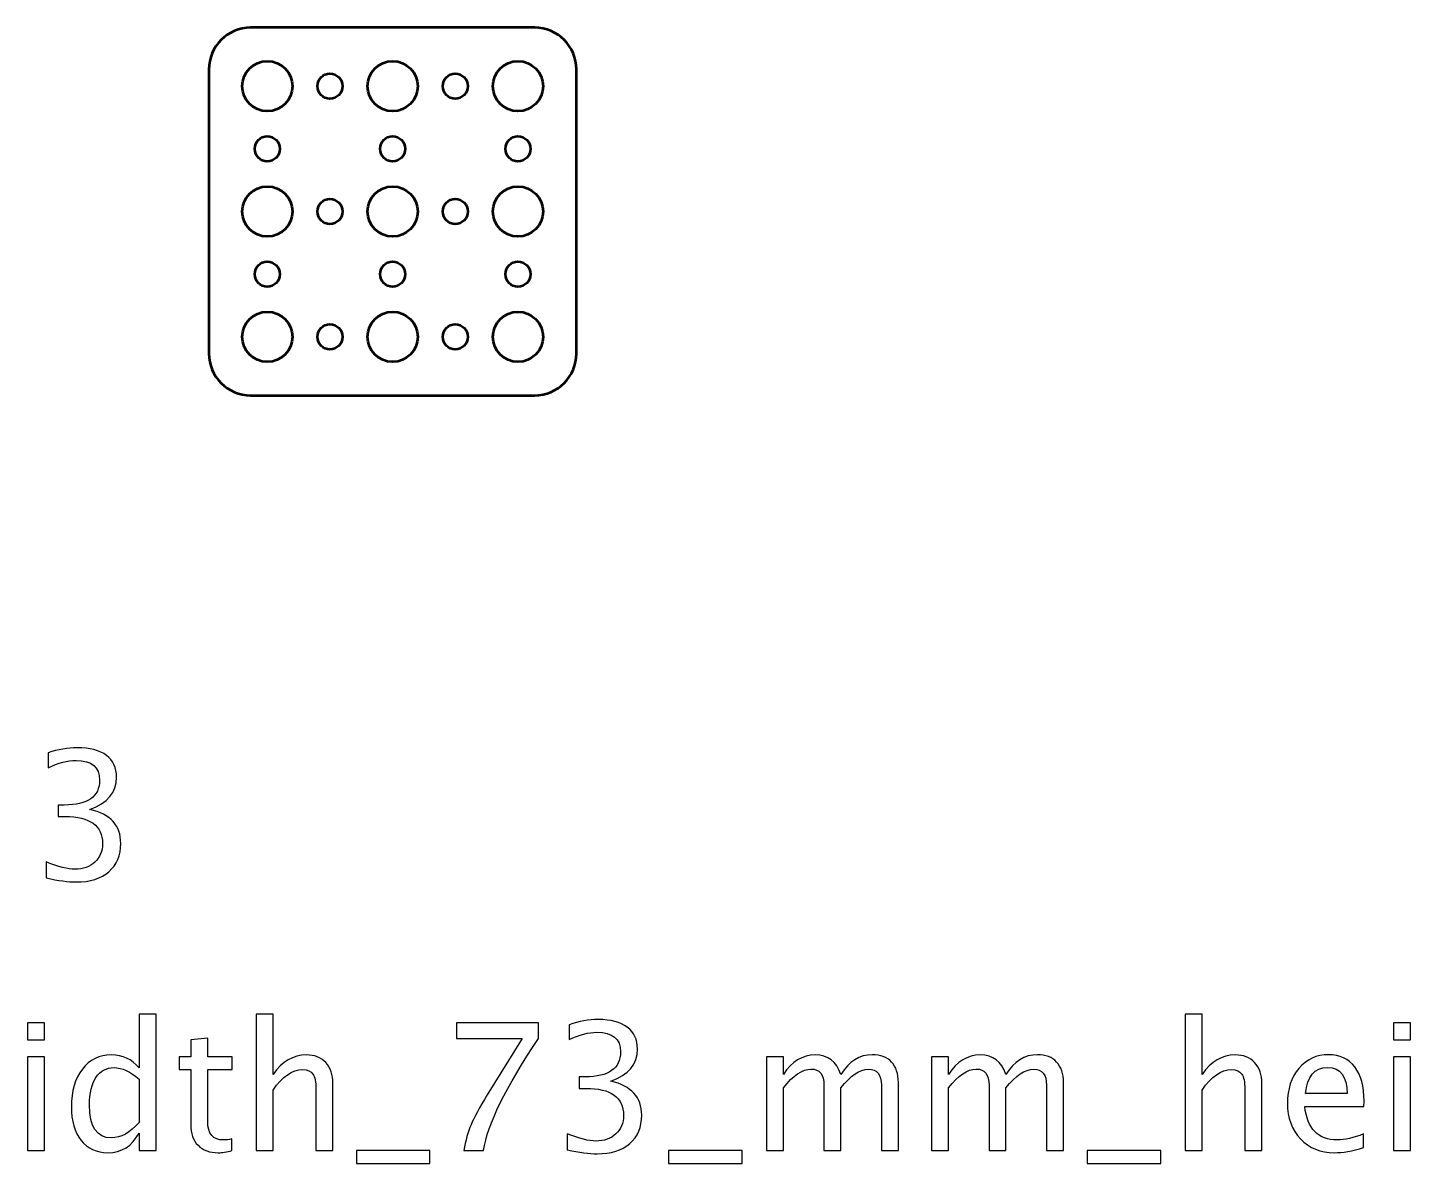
# Model space of a CAD drawing. Header units: centimetres. Extents: x -67 to 67, y -62 to 59.
# Drawn here: x 9.13 to 25.68, y -11.39 to 2.2 of the extents above; entities that cross this region are included whole.
import ezdxf

# ---------------------------------------------------------------- set-up
doc = ezdxf.new("R2010")
doc.units = ezdxf.units.CM
doc.header["$MEASUREMENT"] = 0
doc.layers.add('Layer 1', color=7, linetype='Continuous')

msp = doc.modelspace()

# ---------------------------------------------------------------- linework, layer by layer
at = {"layer": 'Layer 1', "lineweight": 53}
for centre, major_axis in [((12.00001, 1.49999), (0, 0.30001)), ((13.50001, 1.49999), (0, 0.30001)), ((15.00001, 1.49999), (0, 0.30001)), ((12.75, 1.5), (0, 0.15)), ((14.25, 1.5), (0, 0.15)), ((12, 0.75), (0, 0.15)), ((13.5, 0.75), (0, 0.15)), ((15, 0.75), (0, 0.15)), ((12.00001, -0.00001), (0, 0.30001)), ((13.50001, -0.00001), (0, 0.30001)), ((15.00001, -0.00001), (0, 0.30001)), ((12.75, 0), (0, 0.15)), ((14.25, 0), (0, 0.15)), ((12, -0.75), (0, 0.15)), ((13.5, -0.75), (0, 0.15)), ((15, -0.75), (0, 0.15)), ((12.00001, -1.50001), (0, 0.30001)), ((13.50001, -1.50001), (0, 0.30001)), ((15.00001, -1.50001), (0, 0.30001)), ((12.75, -1.5), (0, 0.15)), ((14.25, -1.5), (0, 0.15))]:
    msp.add_ellipse(centre, major_axis=major_axis, ratio=1, dxfattribs=at)
msp.add_open_spline([(11.3, -1.7), (11.3, -1.7), (11.3, 1.7), (11.3, 1.7), (11.3, 1.7), (11.3, 1.97614), (11.52386, 2.2), (11.8, 2.2), (11.8, 2.2), (11.8, 2.2), (15.2, 2.2), (15.2, 2.2), (15.2, 2.2), (15.47614, 2.2), (15.7, 1.97614), (15.7, 1.7), (15.7, 1.7), (15.7, 1.7), (15.7, -1.7), (15.7, -1.7), (15.7, -1.7), (15.7, -1.97614), (15.47614, -2.2), (15.2, -2.2), (15.2, -2.2), (15.2, -2.2), (11.8, -2.2), (11.8, -2.2), (11.8, -2.2), (11.52386, -2.2), (11.3, -1.97614), (11.3, -1.7)], degree=3, knots=[0, 0, 0, 0, 0.11111111, 0.11111111, 0.11111111, 0.11111111, 0.22222222, 0.22222222, 0.22222222, 0.22222222, 0.33333333, 0.33333333, 0.33333333, 0.33333333, 0.44444444, 0.44444444, 0.44444444, 0.44444444, 0.55555556, 0.55555556, 0.55555556, 0.55555556, 0.66666667, 0.66666667, 0.66666667, 0.66666667, 0.77777778, 0.77777778, 0.77777778, 0.77777778, 1, 1, 1, 1], dxfattribs=at)
at = {"layer": 'Layer 1'}
for points, knots in [([(9.3548, -7.97483), (9.3548, -7.97483), (9.3548, -7.78433), (9.3548, -7.78433), (9.3548, -7.78433), (9.50015, -7.84218), (9.61409, -7.87111), (9.6977, -7.87111), (9.6977, -7.87111), (9.79613, -7.87111), (9.8755, -7.84289), (9.93653, -7.78609), (9.93653, -7.78609), (9.99756, -7.72929), (10.0279, -7.65521), (10.0279, -7.56419), (10.0279, -7.56419), (10.0279, -7.34829), (9.87762, -7.24034), (9.57705, -7.24034), (9.57705, -7.24034), (9.57705, -7.24034), (9.49662, -7.24034), (9.49662, -7.24034), (9.49662, -7.24034), (9.49662, -7.24034), (9.49662, -7.10382), (9.49662, -7.10382), (9.49662, -7.10382), (9.49662, -7.10382), (9.56788, -7.10276), (9.56788, -7.10276), (9.56788, -7.10276), (9.85045, -7.10276), (9.99192, -7.00328), (9.99192, -6.80396), (9.99192, -6.80396), (9.99192, -6.64767), (9.89808, -6.56936), (9.71075, -6.56936), (9.71075, -6.56936), (9.61021, -6.56936), (9.49873, -6.59829), (9.37597, -6.65614), (9.37597, -6.65614), (9.37597, -6.65614), (9.37597, -6.47834), (9.37597, -6.47834), (9.37597, -6.47834), (9.49626, -6.43742), (9.61233, -6.41696), (9.72381, -6.41696), (9.72381, -6.41696), (9.8755, -6.41696), (9.99227, -6.4473), (10.07341, -6.50797), (10.07341, -6.50797), (10.15455, -6.5683), (10.19512, -6.65614), (10.19512, -6.77115), (10.19512, -6.77115), (10.19512, -6.95071), (10.08893, -7.07877), (9.87621, -7.15497), (9.87621, -7.15497), (10.1228, -7.21247), (10.24592, -7.34759), (10.24592, -7.56102), (10.24592, -7.56102), (10.24592, -7.70495), (10.19829, -7.81819), (10.1034, -7.90039), (10.1034, -7.90039), (10.0085, -7.98259), (9.87797, -8.02351), (9.71216, -8.02351), (9.71216, -8.02351), (9.61762, -8.02351), (9.49873, -8.00728), (9.3548, -7.97483)], [0, 0, 0, 0, 0.04761905, 0.04761905, 0.04761905, 0.04761905, 0.0952381, 0.0952381, 0.0952381, 0.0952381, 0.14285714, 0.14285714, 0.14285714, 0.14285714, 0.19047619, 0.19047619, 0.19047619, 0.19047619, 0.23809524, 0.23809524, 0.23809524, 0.23809524, 0.28571429, 0.28571429, 0.28571429, 0.28571429, 0.33333333, 0.33333333, 0.33333333, 0.33333333, 0.38095238, 0.38095238, 0.38095238, 0.38095238, 0.42857143, 0.42857143, 0.42857143, 0.42857143, 0.47619048, 0.47619048, 0.47619048, 0.47619048, 0.52380952, 0.52380952, 0.52380952, 0.52380952, 0.57142857, 0.57142857, 0.57142857, 0.57142857, 0.61904762, 0.61904762, 0.61904762, 0.61904762, 0.66666667, 0.66666667, 0.66666667, 0.66666667, 0.71428571, 0.71428571, 0.71428571, 0.71428571, 0.76190476, 0.76190476, 0.76190476, 0.76190476, 0.80952381, 0.80952381, 0.80952381, 0.80952381, 0.85714286, 0.85714286, 0.85714286, 0.85714286, 0.9047619, 0.9047619, 0.9047619, 0.9047619, 1, 1, 1, 1]), ([(9.1313, -9.91087), (9.1313, -9.91087), (9.1313, -9.70767), (9.1313, -9.70767), (9.1313, -9.70767), (9.1313, -9.70767), (9.3345, -9.70767), (9.3345, -9.70767), (9.3345, -9.70767), (9.3345, -9.70767), (9.3345, -9.91087), (9.3345, -9.91087), (9.3345, -9.91087), (9.3345, -9.91087), (9.1313, -9.91087), (9.1313, -9.91087)], [0, 0, 0, 0, 0.2, 0.2, 0.2, 0.2, 0.4, 0.4, 0.4, 0.4, 0.6, 0.6, 0.6, 0.6, 1, 1, 1, 1]), ([(10.4648, -11.23802), (10.4648, -11.23802), (10.4648, -11.02741), (10.4648, -11.02741), (10.4648, -11.02741), (10.3819, -11.18475), (10.25702, -11.26342), (10.09015, -11.26342), (10.09015, -11.26342), (9.95469, -11.26342), (9.84815, -11.21438), (9.77054, -11.11596), (9.77054, -11.11596), (9.69293, -11.01753), (9.65412, -10.88312), (9.65412, -10.71273), (9.65412, -10.71273), (9.65412, -10.52647), (9.69822, -10.37654), (9.78606, -10.26294), (9.78606, -10.26294), (9.87425, -10.1497), (9.98997, -10.0929), (10.13355, -10.0929), (10.13355, -10.0929), (10.26654, -10.0929), (10.37732, -10.1437), (10.4648, -10.24565), (10.4648, -10.24565), (10.4648, -10.24565), (10.4648, -9.60607), (10.4648, -9.60607), (10.4648, -9.60607), (10.4648, -9.60607), (10.66801, -9.60607), (10.66801, -9.60607), (10.66801, -9.60607), (10.66801, -9.60607), (10.66801, -11.23802), (10.66801, -11.23802), (10.66801, -11.23802), (10.66801, -11.23802), (10.4648, -11.23802), (10.4648, -11.23802)], [0, 0, 0, 0, 0.08333333, 0.08333333, 0.08333333, 0.08333333, 0.16666667, 0.16666667, 0.16666667, 0.16666667, 0.25, 0.25, 0.25, 0.25, 0.33333333, 0.33333333, 0.33333333, 0.33333333, 0.41666667, 0.41666667, 0.41666667, 0.41666667, 0.5, 0.5, 0.5, 0.5, 0.58333333, 0.58333333, 0.58333333, 0.58333333, 0.66666667, 0.66666667, 0.66666667, 0.66666667, 0.75, 0.75, 0.75, 0.75, 0.83333333, 0.83333333, 0.83333333, 0.83333333, 1, 1, 1, 1]), ([(11.86674, -11.23802), (11.86674, -11.23802), (11.86674, -9.60607), (11.86674, -9.60607), (11.86674, -9.60607), (11.86674, -9.60607), (12.06994, -9.60607), (12.06994, -9.60607), (12.06994, -9.60607), (12.06994, -9.60607), (12.06994, -10.3282), (12.06994, -10.3282), (12.06994, -10.3282), (12.17754, -10.17122), (12.30948, -10.0929), (12.46541, -10.0929), (12.46541, -10.0929), (12.56348, -10.0929), (12.64144, -10.12359), (12.69894, -10.18533), (12.69894, -10.18533), (12.75645, -10.24671), (12.78538, -10.32962), (12.78538, -10.43333), (12.78538, -10.43333), (12.78538, -10.43333), (12.78538, -11.23802), (12.78538, -11.23802), (12.78538, -11.23802), (12.78538, -11.23802), (12.58217, -11.23802), (12.58217, -11.23802), (12.58217, -11.23802), (12.58217, -11.23802), (12.58217, -10.49965), (12.58217, -10.49965), (12.58217, -10.49965), (12.58217, -10.4164), (12.56983, -10.35713), (12.54549, -10.32185), (12.54549, -10.32185), (12.52079, -10.28622), (12.48022, -10.26859), (12.42342, -10.26859), (12.42342, -10.26859), (12.29854, -10.26859), (12.18071, -10.35008), (12.06994, -10.51306), (12.06994, -10.51306), (12.06994, -10.51306), (12.06994, -11.23802), (12.06994, -11.23802), (12.06994, -11.23802), (12.06994, -11.23802), (11.86674, -11.23802), (11.86674, -11.23802)], [0, 0, 0, 0, 0.06666667, 0.06666667, 0.06666667, 0.06666667, 0.13333333, 0.13333333, 0.13333333, 0.13333333, 0.2, 0.2, 0.2, 0.2, 0.26666667, 0.26666667, 0.26666667, 0.26666667, 0.33333333, 0.33333333, 0.33333333, 0.33333333, 0.4, 0.4, 0.4, 0.4, 0.46666667, 0.46666667, 0.46666667, 0.46666667, 0.53333333, 0.53333333, 0.53333333, 0.53333333, 0.6, 0.6, 0.6, 0.6, 0.66666667, 0.66666667, 0.66666667, 0.66666667, 0.73333333, 0.73333333, 0.73333333, 0.73333333, 0.8, 0.8, 0.8, 0.8, 0.86666667, 0.86666667, 0.86666667, 0.86666667, 1, 1, 1, 1]), ([(14.35313, -11.23802), (14.37289, -11.11878), (14.40146, -11.01542), (14.43815, -10.92863), (14.43815, -10.92863), (14.47484, -10.84185), (14.5401, -10.72226), (14.63324, -10.57056), (14.63324, -10.57056), (14.63324, -10.57056), (15.04951, -9.89817), (15.04951, -9.89817), (15.04951, -9.89817), (15.04951, -9.89817), (14.26423, -9.89817), (14.26423, -9.89817), (14.26423, -9.89817), (14.26423, -9.89817), (14.26423, -9.70767), (14.26423, -9.70767), (14.26423, -9.70767), (14.26423, -9.70767), (15.24637, -9.70767), (15.24637, -9.70767), (15.24637, -9.70767), (15.24637, -9.70767), (15.24637, -9.89817), (15.24637, -9.89817), (15.24637, -9.89817), (14.85443, -10.47672), (14.635, -10.92334), (14.58808, -11.23802), (14.58808, -11.23802), (14.58808, -11.23802), (14.35313, -11.23802), (14.35313, -11.23802)], [0, 0, 0, 0, 0.1, 0.1, 0.1, 0.1, 0.2, 0.2, 0.2, 0.2, 0.3, 0.3, 0.3, 0.3, 0.4, 0.4, 0.4, 0.4, 0.5, 0.5, 0.5, 0.5, 0.6, 0.6, 0.6, 0.6, 0.7, 0.7, 0.7, 0.7, 0.8, 0.8, 0.8, 0.8, 1, 1, 1, 1]), ([(15.58997, -11.22744), (15.58997, -11.22744), (15.58997, -11.03694), (15.58997, -11.03694), (15.58997, -11.03694), (15.73532, -11.09479), (15.84926, -11.12372), (15.93287, -11.12372), (15.93287, -11.12372), (16.0313, -11.12372), (16.11067, -11.0955), (16.1717, -11.0387), (16.1717, -11.0387), (16.23273, -10.9819), (16.26307, -10.90782), (16.26307, -10.8168), (16.26307, -10.8168), (16.26307, -10.6009), (16.11279, -10.49295), (15.81222, -10.49295), (15.81222, -10.49295), (15.81222, -10.49295), (15.73179, -10.49295), (15.73179, -10.49295), (15.73179, -10.49295), (15.73179, -10.49295), (15.73179, -10.35643), (15.73179, -10.35643), (15.73179, -10.35643), (15.73179, -10.35643), (15.80305, -10.35537), (15.80305, -10.35537), (15.80305, -10.35537), (16.08562, -10.35537), (16.22709, -10.25589), (16.22709, -10.05657), (16.22709, -10.05657), (16.22709, -9.90028), (16.13325, -9.82197), (15.94592, -9.82197), (15.94592, -9.82197), (15.84538, -9.82197), (15.7339, -9.8509), (15.61114, -9.90875), (15.61114, -9.90875), (15.61114, -9.90875), (15.61114, -9.73095), (15.61114, -9.73095), (15.61114, -9.73095), (15.73143, -9.69003), (15.8475, -9.66957), (15.95898, -9.66957), (15.95898, -9.66957), (16.11067, -9.66957), (16.22744, -9.69991), (16.30858, -9.76058), (16.30858, -9.76058), (16.38972, -9.82091), (16.43029, -9.90875), (16.43029, -10.02376), (16.43029, -10.02376), (16.43029, -10.20332), (16.3241, -10.33138), (16.11138, -10.40758), (16.11138, -10.40758), (16.35797, -10.46508), (16.48109, -10.6002), (16.48109, -10.81363), (16.48109, -10.81363), (16.48109, -10.95756), (16.43346, -11.0708), (16.33857, -11.153), (16.33857, -11.153), (16.24367, -11.2352), (16.11314, -11.27612), (15.94733, -11.27612), (15.94733, -11.27612), (15.85279, -11.27612), (15.7339, -11.25989), (15.58997, -11.22744)], [0, 0, 0, 0, 0.04761905, 0.04761905, 0.04761905, 0.04761905, 0.0952381, 0.0952381, 0.0952381, 0.0952381, 0.14285714, 0.14285714, 0.14285714, 0.14285714, 0.19047619, 0.19047619, 0.19047619, 0.19047619, 0.23809524, 0.23809524, 0.23809524, 0.23809524, 0.28571429, 0.28571429, 0.28571429, 0.28571429, 0.33333333, 0.33333333, 0.33333333, 0.33333333, 0.38095238, 0.38095238, 0.38095238, 0.38095238, 0.42857143, 0.42857143, 0.42857143, 0.42857143, 0.47619048, 0.47619048, 0.47619048, 0.47619048, 0.52380952, 0.52380952, 0.52380952, 0.52380952, 0.57142857, 0.57142857, 0.57142857, 0.57142857, 0.61904762, 0.61904762, 0.61904762, 0.61904762, 0.66666667, 0.66666667, 0.66666667, 0.66666667, 0.71428571, 0.71428571, 0.71428571, 0.71428571, 0.76190476, 0.76190476, 0.76190476, 0.76190476, 0.80952381, 0.80952381, 0.80952381, 0.80952381, 0.85714286, 0.85714286, 0.85714286, 0.85714286, 0.9047619, 0.9047619, 0.9047619, 0.9047619, 1, 1, 1, 1]), ([(22.98491, -11.23802), (22.98491, -11.23802), (22.98491, -9.60607), (22.98491, -9.60607), (22.98491, -9.60607), (22.98491, -9.60607), (23.18811, -9.60607), (23.18811, -9.60607), (23.18811, -9.60607), (23.18811, -9.60607), (23.18811, -10.3282), (23.18811, -10.3282), (23.18811, -10.3282), (23.29571, -10.17122), (23.42765, -10.0929), (23.58358, -10.0929), (23.58358, -10.0929), (23.68165, -10.0929), (23.75961, -10.12359), (23.81711, -10.18533), (23.81711, -10.18533), (23.87462, -10.24671), (23.90355, -10.32962), (23.90355, -10.43333), (23.90355, -10.43333), (23.90355, -10.43333), (23.90355, -11.23802), (23.90355, -11.23802), (23.90355, -11.23802), (23.90355, -11.23802), (23.70034, -11.23802), (23.70034, -11.23802), (23.70034, -11.23802), (23.70034, -11.23802), (23.70034, -10.49965), (23.70034, -10.49965), (23.70034, -10.49965), (23.70034, -10.4164), (23.688, -10.35713), (23.66366, -10.32185), (23.66366, -10.32185), (23.63896, -10.28622), (23.59839, -10.26859), (23.54159, -10.26859), (23.54159, -10.26859), (23.41671, -10.26859), (23.29888, -10.35008), (23.18811, -10.51306), (23.18811, -10.51306), (23.18811, -10.51306), (23.18811, -11.23802), (23.18811, -11.23802), (23.18811, -11.23802), (23.18811, -11.23802), (22.98491, -11.23802), (22.98491, -11.23802)], [0, 0, 0, 0, 0.06666667, 0.06666667, 0.06666667, 0.06666667, 0.13333333, 0.13333333, 0.13333333, 0.13333333, 0.2, 0.2, 0.2, 0.2, 0.26666667, 0.26666667, 0.26666667, 0.26666667, 0.33333333, 0.33333333, 0.33333333, 0.33333333, 0.4, 0.4, 0.4, 0.4, 0.46666667, 0.46666667, 0.46666667, 0.46666667, 0.53333333, 0.53333333, 0.53333333, 0.53333333, 0.6, 0.6, 0.6, 0.6, 0.66666667, 0.66666667, 0.66666667, 0.66666667, 0.73333333, 0.73333333, 0.73333333, 0.73333333, 0.8, 0.8, 0.8, 0.8, 0.86666667, 0.86666667, 0.86666667, 0.86666667, 1, 1, 1, 1]), ([(25.478, -9.91087), (25.478, -9.91087), (25.478, -9.70767), (25.478, -9.70767), (25.478, -9.70767), (25.478, -9.70767), (25.6812, -9.70767), (25.6812, -9.70767), (25.6812, -9.70767), (25.6812, -9.70767), (25.6812, -9.91087), (25.6812, -9.91087), (25.6812, -9.91087), (25.6812, -9.91087), (25.478, -9.91087), (25.478, -9.91087)], [0, 0, 0, 0, 0.2, 0.2, 0.2, 0.2, 0.4, 0.4, 0.4, 0.4, 0.6, 0.6, 0.6, 0.6, 1, 1, 1, 1]), ([(11.57676, -11.23767), (11.51397, -11.25495), (11.45929, -11.26342), (11.41307, -11.26342), (11.41307, -11.26342), (11.30936, -11.26342), (11.22857, -11.23379), (11.17071, -11.17452), (11.17071, -11.17452), (11.1125, -11.11525), (11.08358, -11.03306), (11.08358, -10.92758), (11.08358, -10.92758), (11.08358, -10.92758), (11.08358, -10.26859), (11.08358, -10.26859), (11.08358, -10.26859), (11.08358, -10.26859), (10.94317, -10.26859), (10.94317, -10.26859), (10.94317, -10.26859), (10.94317, -10.26859), (10.94317, -10.11618), (10.94317, -10.11618), (10.94317, -10.11618), (10.94317, -10.11618), (11.08358, -10.11618), (11.08358, -10.11618), (11.08358, -10.11618), (11.08358, -10.11618), (11.08358, -9.91334), (11.08358, -9.91334), (11.08358, -9.91334), (11.08358, -9.91334), (11.28678, -9.89393), (11.28678, -9.89393), (11.28678, -9.89393), (11.28678, -9.89393), (11.28678, -10.11618), (11.28678, -10.11618), (11.28678, -10.11618), (11.28678, -10.11618), (11.58099, -10.11618), (11.58099, -10.11618), (11.58099, -10.11618), (11.58099, -10.11618), (11.58099, -10.26859), (11.58099, -10.26859), (11.58099, -10.26859), (11.58099, -10.26859), (11.28678, -10.26859), (11.28678, -10.26859), (11.28678, -10.26859), (11.28678, -10.26859), (11.28678, -10.89089), (11.28678, -10.89089), (11.28678, -10.89089), (11.28678, -11.03764), (11.35063, -11.11102), (11.47798, -11.11102), (11.47798, -11.11102), (11.50515, -11.11102), (11.53796, -11.10643), (11.57676, -11.09761), (11.57676, -11.09761), (11.57676, -11.09761), (11.57676, -11.23767), (11.57676, -11.23767)], [0, 0, 0, 0, 0.05555556, 0.05555556, 0.05555556, 0.05555556, 0.11111111, 0.11111111, 0.11111111, 0.11111111, 0.16666667, 0.16666667, 0.16666667, 0.16666667, 0.22222222, 0.22222222, 0.22222222, 0.22222222, 0.27777778, 0.27777778, 0.27777778, 0.27777778, 0.33333333, 0.33333333, 0.33333333, 0.33333333, 0.38888889, 0.38888889, 0.38888889, 0.38888889, 0.44444444, 0.44444444, 0.44444444, 0.44444444, 0.5, 0.5, 0.5, 0.5, 0.55555556, 0.55555556, 0.55555556, 0.55555556, 0.61111111, 0.61111111, 0.61111111, 0.61111111, 0.66666667, 0.66666667, 0.66666667, 0.66666667, 0.72222222, 0.72222222, 0.72222222, 0.72222222, 0.77777778, 0.77777778, 0.77777778, 0.77777778, 0.83333333, 0.83333333, 0.83333333, 0.83333333, 0.88888889, 0.88888889, 0.88888889, 0.88888889, 1, 1, 1, 1]), ([(17.97405, -11.23802), (17.97405, -11.23802), (17.97405, -10.11618), (17.97405, -10.11618), (17.97405, -10.11618), (17.97405, -10.11618), (18.17725, -10.11618), (18.17725, -10.11618), (18.17725, -10.11618), (18.17725, -10.11618), (18.17725, -10.3282), (18.17725, -10.3282), (18.17725, -10.3282), (18.27638, -10.17122), (18.40338, -10.0929), (18.55896, -10.0929), (18.55896, -10.0929), (18.70889, -10.0929), (18.81084, -10.17122), (18.86517, -10.3282), (18.86517, -10.3282), (18.96148, -10.16981), (19.08707, -10.09078), (19.24123, -10.09078), (19.24123, -10.09078), (19.33966, -10.09078), (19.41621, -10.11971), (19.47089, -10.17792), (19.47089, -10.17792), (19.52557, -10.23613), (19.55309, -10.31762), (19.55309, -10.4224), (19.55309, -10.4224), (19.55309, -10.4224), (19.55309, -11.23802), (19.55309, -11.23802), (19.55309, -11.23802), (19.55309, -11.23802), (19.34989, -11.23802), (19.34989, -11.23802), (19.34989, -11.23802), (19.34989, -11.23802), (19.34989, -10.45591), (19.34989, -10.45591), (19.34989, -10.45591), (19.34989, -10.3282), (19.29909, -10.26435), (19.19749, -10.26435), (19.19749, -10.26435), (19.092, -10.26435), (18.98123, -10.33879), (18.86517, -10.48801), (18.86517, -10.48801), (18.86517, -10.48801), (18.86517, -11.23802), (18.86517, -11.23802), (18.86517, -11.23802), (18.86517, -11.23802), (18.66197, -11.23802), (18.66197, -11.23802), (18.66197, -11.23802), (18.66197, -11.23802), (18.66197, -10.4552), (18.66197, -10.4552), (18.66197, -10.4552), (18.66197, -10.32644), (18.61046, -10.26224), (18.5071, -10.26224), (18.5071, -10.26224), (18.40444, -10.26224), (18.29437, -10.33702), (18.17725, -10.48695), (18.17725, -10.48695), (18.17725, -10.48695), (18.17725, -11.23802), (18.17725, -11.23802), (18.17725, -11.23802), (18.17725, -11.23802), (17.97405, -11.23802), (17.97405, -11.23802)], [0, 0, 0, 0, 0.04761905, 0.04761905, 0.04761905, 0.04761905, 0.0952381, 0.0952381, 0.0952381, 0.0952381, 0.14285714, 0.14285714, 0.14285714, 0.14285714, 0.19047619, 0.19047619, 0.19047619, 0.19047619, 0.23809524, 0.23809524, 0.23809524, 0.23809524, 0.28571429, 0.28571429, 0.28571429, 0.28571429, 0.33333333, 0.33333333, 0.33333333, 0.33333333, 0.38095238, 0.38095238, 0.38095238, 0.38095238, 0.42857143, 0.42857143, 0.42857143, 0.42857143, 0.47619048, 0.47619048, 0.47619048, 0.47619048, 0.52380952, 0.52380952, 0.52380952, 0.52380952, 0.57142857, 0.57142857, 0.57142857, 0.57142857, 0.61904762, 0.61904762, 0.61904762, 0.61904762, 0.66666667, 0.66666667, 0.66666667, 0.66666667, 0.71428571, 0.71428571, 0.71428571, 0.71428571, 0.76190476, 0.76190476, 0.76190476, 0.76190476, 0.80952381, 0.80952381, 0.80952381, 0.80952381, 0.85714286, 0.85714286, 0.85714286, 0.85714286, 0.9047619, 0.9047619, 0.9047619, 0.9047619, 1, 1, 1, 1]), ([(19.95031, -11.23802), (19.95031, -11.23802), (19.95031, -10.11618), (19.95031, -10.11618), (19.95031, -10.11618), (19.95031, -10.11618), (20.15351, -10.11618), (20.15351, -10.11618), (20.15351, -10.11618), (20.15351, -10.11618), (20.15351, -10.3282), (20.15351, -10.3282), (20.15351, -10.3282), (20.25264, -10.17122), (20.37964, -10.0929), (20.53522, -10.0929), (20.53522, -10.0929), (20.68515, -10.0929), (20.7871, -10.17122), (20.84143, -10.3282), (20.84143, -10.3282), (20.93774, -10.16981), (21.06333, -10.09078), (21.21749, -10.09078), (21.21749, -10.09078), (21.31592, -10.09078), (21.39247, -10.11971), (21.44715, -10.17792), (21.44715, -10.17792), (21.50183, -10.23613), (21.52935, -10.31762), (21.52935, -10.4224), (21.52935, -10.4224), (21.52935, -10.4224), (21.52935, -11.23802), (21.52935, -11.23802), (21.52935, -11.23802), (21.52935, -11.23802), (21.32615, -11.23802), (21.32615, -11.23802), (21.32615, -11.23802), (21.32615, -11.23802), (21.32615, -10.45591), (21.32615, -10.45591), (21.32615, -10.45591), (21.32615, -10.3282), (21.27535, -10.26435), (21.17375, -10.26435), (21.17375, -10.26435), (21.06826, -10.26435), (20.95749, -10.33879), (20.84143, -10.48801), (20.84143, -10.48801), (20.84143, -10.48801), (20.84143, -11.23802), (20.84143, -11.23802), (20.84143, -11.23802), (20.84143, -11.23802), (20.63823, -11.23802), (20.63823, -11.23802), (20.63823, -11.23802), (20.63823, -11.23802), (20.63823, -10.4552), (20.63823, -10.4552), (20.63823, -10.4552), (20.63823, -10.32644), (20.58672, -10.26224), (20.48336, -10.26224), (20.48336, -10.26224), (20.3807, -10.26224), (20.27063, -10.33702), (20.15351, -10.48695), (20.15351, -10.48695), (20.15351, -10.48695), (20.15351, -11.23802), (20.15351, -11.23802), (20.15351, -11.23802), (20.15351, -11.23802), (19.95031, -11.23802), (19.95031, -11.23802)], [0, 0, 0, 0, 0.04761905, 0.04761905, 0.04761905, 0.04761905, 0.0952381, 0.0952381, 0.0952381, 0.0952381, 0.14285714, 0.14285714, 0.14285714, 0.14285714, 0.19047619, 0.19047619, 0.19047619, 0.19047619, 0.23809524, 0.23809524, 0.23809524, 0.23809524, 0.28571429, 0.28571429, 0.28571429, 0.28571429, 0.33333333, 0.33333333, 0.33333333, 0.33333333, 0.38095238, 0.38095238, 0.38095238, 0.38095238, 0.42857143, 0.42857143, 0.42857143, 0.42857143, 0.47619048, 0.47619048, 0.47619048, 0.47619048, 0.52380952, 0.52380952, 0.52380952, 0.52380952, 0.57142857, 0.57142857, 0.57142857, 0.57142857, 0.61904762, 0.61904762, 0.61904762, 0.61904762, 0.66666667, 0.66666667, 0.66666667, 0.66666667, 0.71428571, 0.71428571, 0.71428571, 0.71428571, 0.76190476, 0.76190476, 0.76190476, 0.76190476, 0.80952381, 0.80952381, 0.80952381, 0.80952381, 0.85714286, 0.85714286, 0.85714286, 0.85714286, 0.9047619, 0.9047619, 0.9047619, 0.9047619, 1, 1, 1, 1]), ([(25.12204, -11.20204), (24.98552, -11.24296), (24.86875, -11.26342), (24.77138, -11.26342), (24.77138, -11.26342), (24.60522, -11.26342), (24.47011, -11.20839), (24.36604, -11.09867), (24.36604, -11.09867), (24.26197, -10.98896), (24.20976, -10.84679), (24.20976, -10.67181), (24.20976, -10.67181), (24.20976, -10.50212), (24.25562, -10.36278), (24.3477, -10.25377), (24.3477, -10.25377), (24.43977, -10.14511), (24.5576, -10.09078), (24.70118, -10.09078), (24.70118, -10.09078), (24.837, -10.09078), (24.94213, -10.13912), (25.01621, -10.23578), (25.01621, -10.23578), (25.09029, -10.33244), (25.12734, -10.46932), (25.12734, -10.64676), (25.12734, -10.64676), (25.12734, -10.64676), (25.12628, -10.70885), (25.12628, -10.70885), (25.12628, -10.70885), (25.12628, -10.70885), (24.41719, -10.70885), (24.41719, -10.70885), (24.41719, -10.70885), (24.44683, -10.97696), (24.57771, -11.11102), (24.80948, -11.11102), (24.80948, -11.11102), (24.8945, -11.11102), (24.99857, -11.08703), (25.12204, -11.03905), (25.12204, -11.03905), (25.12204, -11.03905), (25.12204, -11.20204), (25.12204, -11.20204)], [0, 0, 0, 0, 0.07692308, 0.07692308, 0.07692308, 0.07692308, 0.15384615, 0.15384615, 0.15384615, 0.15384615, 0.23076923, 0.23076923, 0.23076923, 0.23076923, 0.30769231, 0.30769231, 0.30769231, 0.30769231, 0.38461538, 0.38461538, 0.38461538, 0.38461538, 0.46153846, 0.46153846, 0.46153846, 0.46153846, 0.53846154, 0.53846154, 0.53846154, 0.53846154, 0.61538462, 0.61538462, 0.61538462, 0.61538462, 0.69230769, 0.69230769, 0.69230769, 0.69230769, 0.76923077, 0.76923077, 0.76923077, 0.76923077, 0.84615385, 0.84615385, 0.84615385, 0.84615385, 1, 1, 1, 1]), ([(9.1313, -11.23802), (9.1313, -11.23802), (9.1313, -10.11618), (9.1313, -10.11618), (9.1313, -10.11618), (9.1313, -10.11618), (9.3345, -10.11618), (9.3345, -10.11618), (9.3345, -10.11618), (9.3345, -10.11618), (9.3345, -11.23802), (9.3345, -11.23802), (9.3345, -11.23802), (9.3345, -11.23802), (9.1313, -11.23802), (9.1313, -11.23802)], [0, 0, 0, 0, 0.2, 0.2, 0.2, 0.2, 0.4, 0.4, 0.4, 0.4, 0.6, 0.6, 0.6, 0.6, 1, 1, 1, 1]), ([(10.4648, -10.38465), (10.35932, -10.29187), (10.25949, -10.2453), (10.16494, -10.2453), (10.16494, -10.2453), (10.07181, -10.2453), (9.99984, -10.28411), (9.94869, -10.36207), (9.94869, -10.36207), (9.89754, -10.43968), (9.87214, -10.54975), (9.87214, -10.69227), (9.87214, -10.69227), (9.87214, -10.95439), (9.95892, -11.08562), (10.13284, -11.08562), (10.13284, -11.08562), (10.24573, -11.08562), (10.3565, -11.02388), (10.4648, -10.90076), (10.4648, -10.90076), (10.4648, -10.90076), (10.4648, -10.38465), (10.4648, -10.38465)], [0, 0, 0, 0, 0.14285714, 0.14285714, 0.14285714, 0.14285714, 0.28571429, 0.28571429, 0.28571429, 0.28571429, 0.42857143, 0.42857143, 0.42857143, 0.42857143, 0.57142857, 0.57142857, 0.57142857, 0.57142857, 0.71428571, 0.71428571, 0.71428571, 0.71428571, 1, 1, 1, 1]), ([(24.42778, -10.55645), (24.42778, -10.55645), (24.92308, -10.55645), (24.92308, -10.55645), (24.92308, -10.55645), (24.92308, -10.34761), (24.84511, -10.24319), (24.68954, -10.24319), (24.68954, -10.24319), (24.53291, -10.24319), (24.44577, -10.34761), (24.42778, -10.55645)], [0, 0, 0, 0, 0.25, 0.25, 0.25, 0.25, 0.5, 0.5, 0.5, 0.5, 1, 1, 1, 1]), ([(25.478, -11.23802), (25.478, -11.23802), (25.478, -10.11618), (25.478, -10.11618), (25.478, -10.11618), (25.478, -10.11618), (25.6812, -10.11618), (25.6812, -10.11618), (25.6812, -10.11618), (25.6812, -10.11618), (25.6812, -11.23802), (25.6812, -11.23802), (25.6812, -11.23802), (25.6812, -11.23802), (25.478, -11.23802), (25.478, -11.23802)], [0, 0, 0, 0, 0.2, 0.2, 0.2, 0.2, 0.4, 0.4, 0.4, 0.4, 0.6, 0.6, 0.6, 0.6, 1, 1, 1, 1]), ([(13.06619, -11.39042), (13.06619, -11.39042), (13.06619, -11.23802), (13.06619, -11.23802), (13.06619, -11.23802), (13.06619, -11.23802), (13.94672, -11.23802), (13.94672, -11.23802), (13.94672, -11.23802), (13.94672, -11.23802), (13.94672, -11.39042), (13.94672, -11.39042), (13.94672, -11.39042), (13.94672, -11.39042), (13.06619, -11.39042), (13.06619, -11.39042)], [0, 0, 0, 0, 0.2, 0.2, 0.2, 0.2, 0.4, 0.4, 0.4, 0.4, 0.6, 0.6, 0.6, 0.6, 1, 1, 1, 1]), ([(16.80141, -11.39042), (16.80141, -11.39042), (16.80141, -11.23802), (16.80141, -11.23802), (16.80141, -11.23802), (16.80141, -11.23802), (17.68194, -11.23802), (17.68194, -11.23802), (17.68194, -11.23802), (17.68194, -11.23802), (17.68194, -11.39042), (17.68194, -11.39042), (17.68194, -11.39042), (17.68194, -11.39042), (16.80141, -11.39042), (16.80141, -11.39042)], [0, 0, 0, 0, 0.2, 0.2, 0.2, 0.2, 0.4, 0.4, 0.4, 0.4, 0.6, 0.6, 0.6, 0.6, 1, 1, 1, 1]), ([(21.81227, -11.39042), (21.81227, -11.39042), (21.81227, -11.23802), (21.81227, -11.23802), (21.81227, -11.23802), (21.81227, -11.23802), (22.6928, -11.23802), (22.6928, -11.23802), (22.6928, -11.23802), (22.6928, -11.23802), (22.6928, -11.39042), (22.6928, -11.39042), (22.6928, -11.39042), (22.6928, -11.39042), (21.81227, -11.39042), (21.81227, -11.39042)], [0, 0, 0, 0, 0.2, 0.2, 0.2, 0.2, 0.4, 0.4, 0.4, 0.4, 0.6, 0.6, 0.6, 0.6, 1, 1, 1, 1])]:
    msp.add_open_spline(points, degree=3, knots=knots, dxfattribs=at)

doc.saveas('drawing.dxf')
